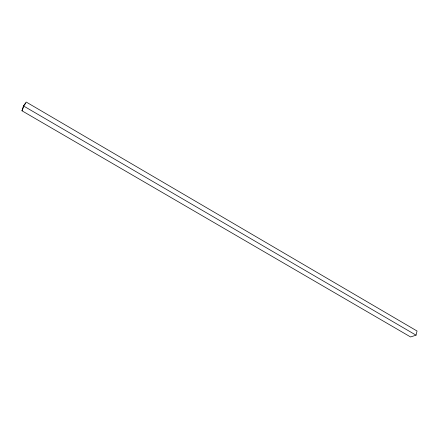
<?xml version="1.0" encoding="UTF-8"?>
<svg xmlns="http://www.w3.org/2000/svg" width="439" height="439" viewBox="0 0 439 439"><rect width="100%" height="100%" fill="white"/><g stroke="black" fill="none" stroke-linecap="round" stroke-linejoin="round"><path stroke-width="0.66" d="M416.04 335.171L417.05 331.017L26.186 102.035L23.492 105.936L21.95 110.776L410.591 336.965L416.04 335.171L23.492 105.936M22.795 108.943L23.415 107.006M21.95 110.776L22.713 109.668M23.827 105.717L25.786 103.264"/></g></svg>
